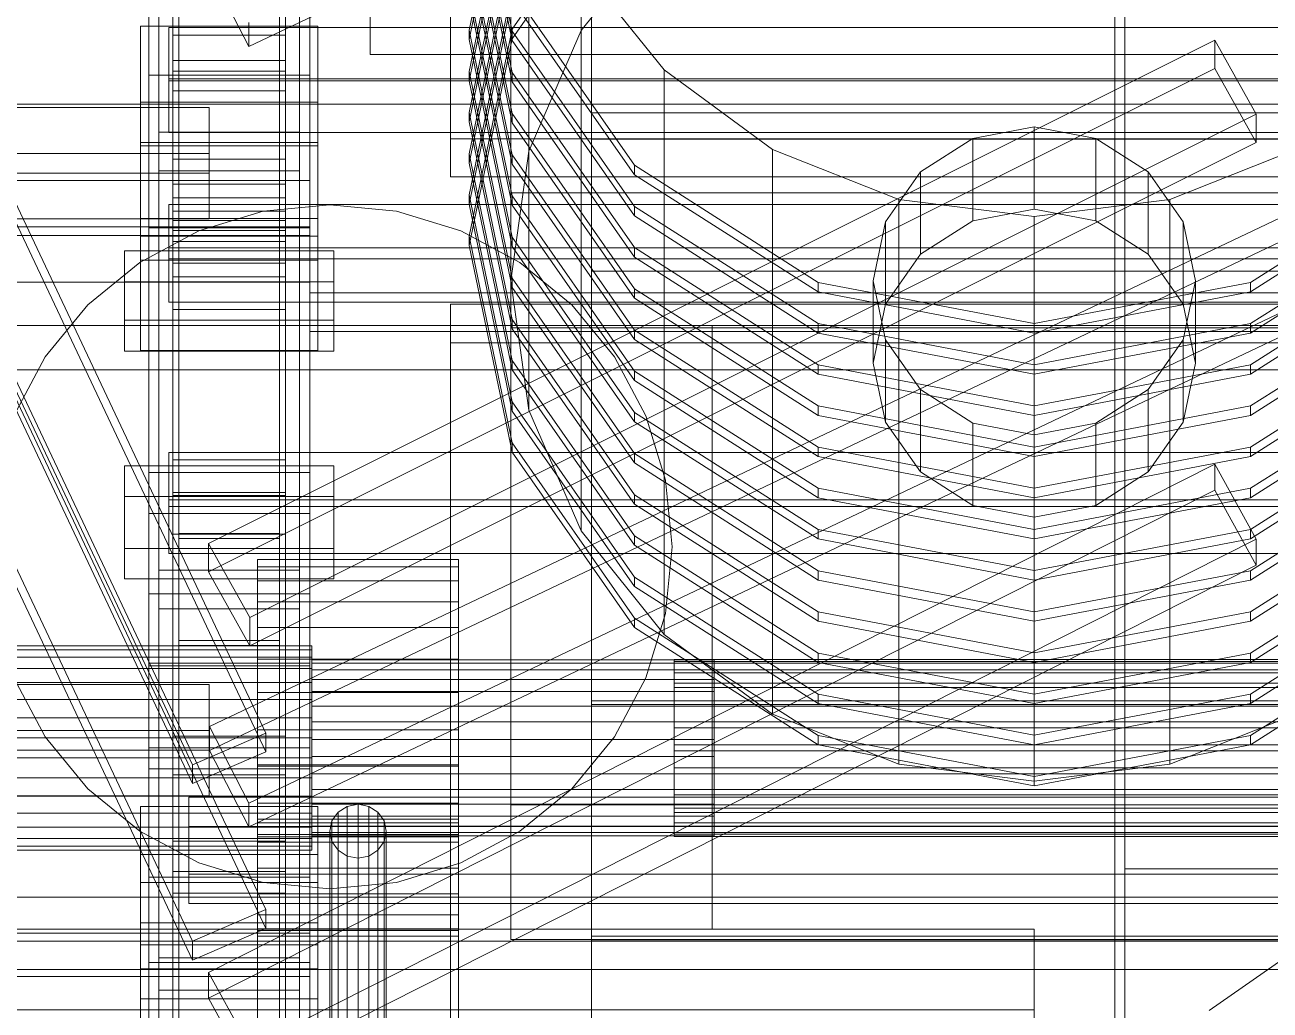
# Model space of a CAD drawing. Header units: millimetres. Extents: x -2500 to 58855, y -53268 to 6837.
# Drawn here: x 379.3 to 688.6, y -32870.1 to -32625.3 of the extents above; entities that cross this region are included whole.
import ezdxf

# ---------------------------------------------------------------- set-up
doc = ezdxf.new("R2010")
doc.units = ezdxf.units.MM
for name, color, linetype, lineweight in [('frontal_C01', 7, 'Continuous', 0), ('frontal_C02', 7, 'Continuous', 0), ('frontal_C03', 7, 'Continuous', 0), ('frontal_secador', 7, 'Continuous', 0), ('frontal_tolva', 7, 'Continuous', 0)]:
    doc.layers.add(name, color=color, linetype=linetype, lineweight=lineweight)

msp = doc.modelspace()

# ---------------------------------------------------------------- linework, layer by layer
at = {"layer": 'frontal_C01'}
for p, q in [((485, -32653.586), (485, -32410.253)), ((485, -32419.727), (485, -32663.059)), ((416, -32664.926), (416, -32451.77)), ((444, -32451.77), (444, -32664.926)), ((416, -32460.735), (416, -32673.891)), ((444, -32673.891), (444, -32460.735)), ((410, -32637.817), (410, -32466.523)), ((450, -32466.523), (450, -32637.817)), ((410, -32675.711), (410, -32504.418)), ((450, -32675.711), (450, -32504.418)), ((520, -32583.147), (520, -32647.182)), ((520, -32588.446), (520, -32647.182)), ((415, -32638.752), (415, -32625.945)), ((415, -32625.945), (760, -32625.945)), ((415, -32639.208), (415, -32625.945)), ((416, -32636.831), (416, -32627.866)), ((416, -32627.866), (444, -32627.866)), ((416, -32841.022), (416, -32627.866)), ((424.864, -32754.137), (674.864, -32629.085)), ((444, -32627.866), (444, -32636.831)), ((444, -32627.866), (444, -32841.022)), ((674.864, -32636.129), (674.864, -32629.085)), ((674.864, -32629.085), (685.136, -32647.516)), ((450, -32637.817), (410, -32637.817)), ((410, -32637.817), (410, -32675.711)), ((410, -32746.676), (410, -32637.817)), ((444, -32636.831), (416, -32636.831)), ((416, -32636.831), (416, -32849.987)), ((674.864, -32636.129), (424.864, -32761.18)), ((444, -32849.987), (444, -32636.831)), ((450, -32675.711), (450, -32637.817)), ((450, -32637.817), (450, -32746.676)), ((685.136, -32654.56), (674.864, -32636.129)), ((760, -32638.752), (415, -32638.752)), ((415, -32638.752), (415, -32652.015)), ((760, -32639.208), (415, -32639.208)), ((415, -32639.208), (415, -32652.015)), ((-425, -32645.87), (425, -32645.87)), ((425, -32645.87), (425, -32662.134)), ((425, -32645.87), (425, -32657.238)), ((435.136, -32772.567), (685.136, -32647.516)), ((520, -32647.182), (740, -32647.182)), ((685.136, -32647.516), (685.136, -32654.56)), ((412.5, -32661.566), (412.5, -32651.961)), ((412.5, -32651.961), (447.5, -32651.961)), ((412.5, -32926.695), (412.5, -32651.961)), ((415, -32652.015), (760, -32652.015)), ((447.5, -32651.961), (447.5, -32661.566)), ((447.5, -32651.961), (447.5, -32926.695)), ((775, -32653.586), (485, -32653.586)), ((485, -32653.586), (485, -32663.059)), ((408, -32677.773), (408, -32655.36)), ((408, -32655.36), (452, -32655.36)), ((408, -32683.781), (408, -32655.36)), ((435.136, -32779.611), (685.136, -32654.56)), ((452, -32655.36), (452, -32677.773)), ((452, -32655.36), (452, -32683.781)), ((425, -32657.238), (-425, -32657.238)), ((416, -32668.278), (416, -32658.673)), ((416, -32658.673), (444, -32658.673)), ((416, -32742.233), (416, -32658.673)), ((425, -32673.503), (425, -32657.238)), ((444, -32658.673), (444, -32668.278)), ((444, -32658.673), (444, -32742.233)), ((425, -32662.134), (-425, -32662.134)), ((447.5, -32661.566), (412.5, -32661.566)), ((412.5, -32936.3), (412.5, -32661.566)), ((425, -32673.503), (425, -32662.134)), ((447.5, -32936.3), (447.5, -32661.566)), ((485, -32663.059), (775, -32663.059)), ((444, -32664.926), (416, -32664.926)), ((416, -32664.926), (416, -32673.891)), ((444, -32673.891), (444, -32664.926)), ((444, -32668.278), (416, -32668.278)), ((416, -32668.278), (416, -32751.838)), ((444, -32751.838), (444, -32668.278)), ((-425, -32673.503), (425, -32673.503)), ((410, -32675.711), (450, -32675.711)), ((410, -32784.57), (410, -32675.711)), ((416, -32673.891), (444, -32673.891)), ((450, -32784.57), (450, -32675.711)), ((452, -32677.773), (408, -32677.773)), ((408, -32677.773), (408, -32706.193)), ((452, -32706.193), (452, -32677.773)), ((452, -32683.781), (408, -32683.781)), ((408, -32683.781), (408, -32706.193)), ((452, -32706.193), (452, -32683.781)), ((408, -32706.193), (452, -32706.193)), ((404, -32755.386), (404, -32734.895)), ((404, -32734.895), (456, -32734.895)), ((404, -32742.474), (404, -32734.895)), ((450, -32736.521), (410, -32736.521)), ((410, -32736.521), (410, -32783.889)), ((410, -32907.814), (410, -32736.521)), ((450, -32783.889), (450, -32736.521)), ((450, -32736.521), (450, -32907.814)), ((456, -32734.895), (456, -32755.386)), ((456, -32734.895), (456, -32742.474)), ((456, -32742.474), (404, -32742.474)), ((404, -32742.474), (404, -32762.965)), ((444, -32742.233), (416, -32742.233)), ((416, -32742.233), (416, -32751.838)), ((444, -32751.838), (444, -32742.233)), ((456, -32762.965), (456, -32742.474)), ((450, -32746.676), (410, -32746.676)), ((410, -32746.676), (410, -32784.57)), ((410, -33130.885), (410, -32746.676)), ((450, -32784.57), (450, -32746.676)), ((450, -32746.676), (450, -33130.885)), ((416, -32751.838), (444, -32751.838)), ((417.5, -32779.551), (417.5, -32751.695)), ((417.5, -32751.695), (442.5, -32751.695)), ((417.5, -32751.695), (417.5, -32917.569)), ((442.5, -32752.939), (417.5, -32752.939)), ((417.5, -32752.939), (417.5, -32778.308)), ((417.5, -33411.882), (417.5, -32752.939)), ((442.5, -32751.695), (442.5, -32779.551)), ((442.5, -32917.569), (442.5, -32751.695)), ((442.5, -32778.308), (442.5, -32752.939)), ((442.5, -32752.939), (442.5, -33411.882)), ((456, -32755.386), (404, -32755.386)), ((404, -32755.386), (404, -32762.965)), ((435.136, -32772.567), (424.864, -32754.137)), ((424.864, -32754.137), (424.864, -32761.18)), ((456, -32762.965), (456, -32755.386)), ((412.5, -32770.426), (412.5, -32760.82)), ((412.5, -32760.82), (447.5, -32760.82)), ((412.5, -33035.555), (412.5, -32760.82)), ((424.864, -32761.18), (435.136, -32779.611)), ((447.5, -32760.82), (447.5, -32770.426)), ((447.5, -32760.82), (447.5, -33035.555)), ((404, -32762.965), (456, -32762.965)), ((447.5, -32770.426), (412.5, -32770.426)), ((412.5, -33045.16), (412.5, -32770.426)), ((447.5, -33045.16), (447.5, -32770.426)), ((435.136, -32779.611), (435.136, -32772.567)), ((417.5, -32778.308), (442.5, -32778.308)), ((417.5, -33437.251), (417.5, -32778.308)), ((442.5, -32779.551), (417.5, -32779.551)), ((417.5, -32779.551), (417.5, -32945.426)), ((442.5, -33437.251), (442.5, -32778.308)), ((442.5, -32779.551), (442.5, -32945.426)), ((410, -32783.889), (450, -32783.889)), ((410, -32955.182), (410, -32783.889)), ((450, -32955.182), (450, -32783.889)), ((410, -32784.57), (450, -32784.57)), ((410, -33168.78), (410, -32784.57)), ((450, -33168.78), (450, -32784.57)), ((-425, -32789.221), (425, -32789.221)), ((425, -32789.221), (425, -32805.486)), ((425, -32789.221), (425, -32800.589)), ((425, -32800.589), (-425, -32800.589)), ((416, -32811.629), (416, -32802.024)), ((416, -32802.024), (444, -32802.024)), ((416, -32886.311), (416, -32802.024)), ((425, -32816.854), (425, -32800.589)), ((444, -32802.024), (444, -32811.629)), ((444, -32802.024), (444, -32886.311)), ((425, -32805.486), (-425, -32805.486)), ((425, -32816.854), (425, -32805.486)), ((444, -32811.629), (416, -32811.629)), ((416, -32811.629), (416, -32895.917)), ((444, -32895.917), (444, -32811.629)), ((-425, -32816.854), (425, -32816.854)), ((408, -32853.869), (408, -32831.456)), ((408, -32831.456), (452, -32831.456)), ((408, -32859.877), (408, -32831.456)), ((452, -32831.456), (452, -32853.869)), ((452, -32831.456), (452, -32859.877)), ((444, -32841.022), (416, -32841.022)), ((416, -32841.022), (416, -32849.987)), ((444, -32849.987), (444, -32841.022)), ((416, -32849.987), (444, -32849.987)), ((452, -32853.869), (408, -32853.869)), ((408, -32853.869), (408, -32882.289)), ((452, -32882.289), (452, -32853.869)), ((452, -32859.877), (408, -32859.877)), ((408, -32859.877), (408, -32882.289)), ((452, -32882.289), (452, -32859.877))]:
    msp.add_line(p, q, dxfattribs=at)
at = {"layer": 'frontal_C02'}
for p, q in [((517.417, -32626.731), (517.417, -32486.444)), ((299.114, -32504.801), (439.114, -32801.266)), ((439.114, -32805.942), (299.114, -32509.477)), ((420.886, -32809.138), (280.886, -32512.674)), ((420.886, -32813.814), (280.886, -32517.35)), ((504.43, -32656.716), (504.43, -32516.428)), ((299.114, -32548.641), (439.114, -32845.106)), ((500, -32688.893), (500, -32548.606)), ((439.114, -32849.782), (299.114, -32553.317)), ((420.886, -32852.978), (280.886, -32556.513)), ((420.886, -32857.654), (280.886, -32561.19)), ((500.287, -32575.258), (489.6, -32626.641)), ((489.6, -32575.494), (500.287, -32626.877)), ((489.6, -32628.979), (500.287, -32577.596)), ((500.287, -32629.215), (489.6, -32577.832)), ((530.722, -32582.844), (500.287, -32626.404)), ((504.43, -32721.071), (504.43, -32580.783)), ((500.287, -32585.487), (489.6, -32636.87)), ((489.6, -32585.723), (500.287, -32637.106)), ((500.287, -32628.742), (530.722, -32585.182)), ((489.6, -32639.208), (500.287, -32587.825)), ((500.287, -32639.444), (489.6, -32588.062)), ((520, -32653.732), (520, -32595.279)), ((520, -32794.198), (520, -32595.279)), ((500.287, -32595.716), (489.6, -32647.099)), ((489.6, -32595.953), (500.287, -32647.336)), ((489.6, -32649.437), (500.287, -32598.055)), ((500.287, -32649.674), (489.6, -32598.291)), ((517.417, -32626.731), (538.076, -32600.983)), ((500.287, -32605.946), (489.6, -32657.328)), ((489.6, -32606.182), (500.287, -32657.565)), ((489.6, -32659.667), (500.287, -32608.284)), ((500.287, -32659.903), (489.6, -32608.52)), ((517.417, -32610.768), (538.076, -32636.516)), ((517.417, -32751.055), (517.417, -32610.768)), ((500.287, -32616.175), (489.6, -32667.558)), ((489.6, -32616.411), (500.287, -32667.794)), ((500.287, -32616.648), (530.722, -32660.208)), ((489.6, -32669.896), (500.287, -32618.513)), ((500.287, -32670.132), (489.6, -32618.749)), ((530.722, -32662.546), (500.287, -32618.986)), ((500.287, -32626.404), (489.6, -32677.787)), ((489.6, -32626.641), (500.287, -32678.023)), ((489.6, -32628.979), (489.6, -32626.641)), ((489.6, -32680.125), (500.287, -32628.742)), ((500.287, -32680.362), (489.6, -32628.979)), ((500.287, -32628.742), (500.287, -32626.404)), ((500.287, -32626.877), (530.722, -32670.437)), ((500.287, -32629.215), (500.287, -32626.877)), ((530.722, -32672.775), (500.287, -32629.215)), ((504.43, -32656.716), (517.417, -32626.731)), ((489.6, -32636.87), (500.287, -32688.253)), ((489.6, -32639.208), (489.6, -32636.87)), ((500.287, -32637.106), (530.722, -32680.666)), ((500.287, -32639.444), (500.287, -32637.106)), ((538.076, -32636.516), (565, -32656.273)), ((538.076, -32776.803), (538.076, -32636.516)), ((500.287, -32690.591), (489.6, -32639.208)), ((530.722, -32683.005), (500.287, -32639.444)), ((489.6, -32647.099), (500.287, -32698.482)), ((489.6, -32649.437), (489.6, -32647.099)), ((500.287, -32647.336), (530.722, -32690.896)), ((500.287, -32649.674), (500.287, -32647.336)), ((500.287, -32700.82), (489.6, -32649.437)), ((530.722, -32693.234), (500.287, -32649.674)), ((630, -32650.64), (614.693, -32653.552)), ((645.307, -32653.552), (630, -32650.64)), ((630, -32671.098), (630, -32650.64)), ((740, -32653.732), (520, -32653.732)), ((520, -32653.732), (520, -32852.651)), ((614.693, -32653.552), (601.716, -32661.844)), ((614.693, -32674.01), (614.693, -32653.552)), ((658.284, -32661.844), (645.307, -32653.552)), ((645.307, -32674.01), (645.307, -32653.552)), ((500, -32688.893), (504.43, -32656.716)), ((565, -32656.273), (596.354, -32668.693)), ((565, -32796.561), (565, -32656.273)), ((663.646, -32668.693), (695, -32656.273)), ((489.6, -32657.328), (500.287, -32708.711)), ((489.6, -32659.667), (489.6, -32657.328)), ((500.287, -32711.049), (489.6, -32659.667)), ((500.287, -32657.565), (530.722, -32701.125)), ((500.287, -32659.903), (500.287, -32657.565)), ((530.722, -32703.463), (500.287, -32659.903)), ((530.722, -32660.208), (576.271, -32689.314)), ((530.722, -32662.546), (530.722, -32660.208)), ((683.729, -32689.314), (729.278, -32660.208)), ((576.271, -32691.652), (530.722, -32662.546)), ((601.716, -32661.844), (593.045, -32674.254)), ((601.716, -32682.302), (601.716, -32661.844)), ((666.955, -32674.254), (658.284, -32661.844)), ((658.284, -32682.302), (658.284, -32661.844)), ((729.278, -32662.546), (683.729, -32691.652)), ((489.6, -32667.558), (500.287, -32718.941)), ((489.6, -32669.896), (489.6, -32667.558)), ((500, -32819.062), (500, -32667.084)), ((500, -32667.084), (760, -32667.084)), ((500, -32700.556), (500, -32667.084)), ((500.287, -32667.794), (530.722, -32711.354)), ((500.287, -32670.132), (500.287, -32667.794)), ((596.354, -32668.693), (630, -32672.93)), ((596.354, -32808.981), (596.354, -32668.693)), ((630, -32672.93), (663.646, -32668.693)), ((663.646, -32808.981), (663.646, -32668.693)), ((500.287, -32721.279), (489.6, -32669.896)), ((530.722, -32713.692), (500.287, -32670.132)), ((530.722, -32670.437), (576.271, -32699.543)), ((530.722, -32672.775), (530.722, -32670.437)), ((614.693, -32674.01), (630, -32671.098)), ((630, -32671.098), (645.307, -32674.01)), ((683.729, -32699.543), (729.278, -32670.437)), ((576.271, -32701.881), (530.722, -32672.775)), ((593.045, -32674.254), (590, -32688.893)), ((593.045, -32694.713), (593.045, -32674.254)), ((601.716, -32682.302), (614.693, -32674.01)), ((630, -32813.217), (630, -32672.93)), ((645.307, -32674.01), (658.284, -32682.302)), ((670, -32688.893), (666.955, -32674.254)), ((666.955, -32694.713), (666.955, -32674.254)), ((729.278, -32672.775), (683.729, -32701.881)), ((489.6, -32677.787), (500.287, -32729.17)), ((489.6, -32680.125), (489.6, -32677.787)), ((500.287, -32678.023), (530.722, -32721.584)), ((500.287, -32680.362), (500.287, -32678.023)), ((500.287, -32731.508), (489.6, -32680.125)), ((530.722, -32723.922), (500.287, -32680.362)), ((530.722, -32680.666), (576.271, -32709.773)), ((530.722, -32683.005), (530.722, -32680.666)), ((683.729, -32709.773), (729.278, -32680.666)), ((576.271, -32712.111), (530.722, -32683.005)), ((593.045, -32694.713), (601.716, -32682.302)), ((658.284, -32682.302), (666.955, -32694.713)), ((729.278, -32683.005), (683.729, -32712.111)), ((504.43, -32721.071), (500, -32688.893)), ((500.287, -32688.253), (530.722, -32731.813)), ((500.287, -32690.591), (500.287, -32688.253)), ((530.722, -32734.151), (500.287, -32690.591)), ((530.722, -32690.896), (576.271, -32720.002)), ((530.722, -32693.234), (530.722, -32690.896)), ((576.271, -32689.314), (630, -32699.535)), ((576.271, -32691.652), (576.271, -32689.314)), ((590, -32688.893), (593.045, -32703.532)), ((590, -32709.352), (590, -32688.893)), ((630, -32699.535), (683.729, -32689.314)), ((666.955, -32703.532), (670, -32688.893)), ((670, -32688.893), (670, -32709.352)), ((683.729, -32691.652), (683.729, -32689.314)), ((683.729, -32720.002), (729.278, -32690.896)), ((576.271, -32722.34), (530.722, -32693.234)), ((630, -32701.873), (576.271, -32691.652)), ((683.729, -32691.652), (630, -32701.873)), ((729.278, -32693.234), (683.729, -32722.34)), ((485, -32916.833), (485, -32694.711)), ((485, -32694.711), (775, -32694.711)), ((485, -32704.274), (485, -32694.711)), ((590, -32709.352), (593.045, -32694.713)), ((666.955, -32694.713), (670, -32709.352)), ((500.287, -32698.482), (530.722, -32742.042)), ((500.287, -32700.82), (500.287, -32698.482)), ((576.271, -32699.543), (630, -32709.764)), ((576.271, -32701.881), (576.271, -32699.543)), ((630, -32701.873), (630, -32699.535)), ((630, -32709.764), (683.729, -32699.543)), ((683.729, -32701.881), (683.729, -32699.543)), ((760, -32700.556), (500, -32700.556)), ((500, -32700.556), (500, -32852.534)), ((530.722, -32744.38), (500.287, -32700.82)), ((530.722, -32701.125), (576.271, -32730.231)), ((530.722, -32703.463), (530.722, -32701.125)), ((576.271, -32732.569), (530.722, -32703.463)), ((630, -32712.102), (576.271, -32701.881)), ((593.045, -32703.532), (601.716, -32715.942)), ((593.045, -32723.991), (593.045, -32703.532)), ((683.729, -32701.881), (630, -32712.102)), ((658.284, -32715.942), (666.955, -32703.532)), ((666.955, -32723.991), (666.955, -32703.532)), ((683.729, -32730.231), (729.278, -32701.125)), ((729.278, -32703.463), (683.729, -32732.569)), ((775, -32704.274), (485, -32704.274)), ((485, -32704.274), (485, -32926.396)), ((500.287, -32708.711), (530.722, -32752.272)), ((500.287, -32711.049), (500.287, -32708.711)), ((593.045, -32723.991), (590, -32709.352)), ((670, -32709.352), (666.955, -32723.991)), ((530.722, -32754.61), (500.287, -32711.049)), ((530.722, -32711.354), (576.271, -32740.46)), ((530.722, -32713.692), (530.722, -32711.354)), ((576.271, -32709.773), (630, -32719.993)), ((576.271, -32712.111), (576.271, -32709.773)), ((630, -32722.331), (576.271, -32712.111)), ((630, -32712.102), (630, -32709.764)), ((630, -32719.993), (683.729, -32709.773)), ((683.729, -32712.111), (630, -32722.331)), ((683.729, -32712.111), (683.729, -32709.773)), ((683.729, -32740.46), (729.278, -32711.354)), ((576.271, -32742.799), (530.722, -32713.692)), ((729.278, -32713.692), (683.729, -32742.799)), ((500.287, -32718.941), (530.722, -32762.501)), ((500.287, -32721.279), (500.287, -32718.941)), ((601.716, -32715.942), (614.693, -32724.235)), ((601.716, -32736.401), (601.716, -32715.942)), ((645.307, -32724.235), (658.284, -32715.942)), ((658.284, -32736.401), (658.284, -32715.942)), ((530.722, -32764.839), (500.287, -32721.279)), ((517.417, -32751.055), (504.43, -32721.071)), ((530.722, -32721.584), (576.271, -32750.69)), ((530.722, -32723.922), (530.722, -32721.584)), ((576.271, -32720.002), (630, -32730.222)), ((576.271, -32722.34), (576.271, -32720.002)), ((630, -32722.331), (630, -32719.993)), ((630, -32730.222), (683.729, -32720.002)), ((683.729, -32722.34), (683.729, -32720.002)), ((683.729, -32750.69), (729.278, -32721.584)), ((576.271, -32753.028), (530.722, -32723.922)), ((630, -32732.561), (576.271, -32722.34)), ((601.716, -32736.401), (593.045, -32723.991)), ((614.693, -32724.235), (630, -32727.147)), ((614.693, -32744.693), (614.693, -32724.235)), ((683.729, -32722.34), (630, -32732.561)), ((630, -32727.147), (645.307, -32724.235)), ((645.307, -32744.693), (645.307, -32724.235)), ((666.955, -32723.991), (658.284, -32736.401)), ((729.278, -32723.922), (683.729, -32753.028)), ((630, -32747.605), (630, -32727.147)), ((500.287, -32729.17), (530.722, -32772.73)), ((500.287, -32731.508), (500.287, -32729.17)), ((576.271, -32730.231), (630, -32740.452)), ((576.271, -32732.569), (576.271, -32730.231)), ((630, -32732.561), (630, -32730.222)), ((630, -32740.452), (683.729, -32730.231)), ((683.729, -32732.569), (683.729, -32730.231)), ((415, -32743.279), (415, -32731.588)), ((415, -32731.588), (760, -32731.588)), ((415, -32744.977), (415, -32731.588)), ((416, -32741.525), (416, -32733.342)), ((416, -32733.342), (444, -32733.342)), ((416, -32948.517), (416, -32733.342)), ((424.864, -32860.716), (674.864, -32734.479)), ((444, -32733.342), (444, -32741.525)), ((444, -32733.342), (444, -32948.517)), ((530.722, -32775.068), (500.287, -32731.508)), ((530.722, -32731.813), (576.271, -32760.919)), ((530.722, -32734.151), (530.722, -32731.813)), ((576.271, -32763.257), (530.722, -32734.151)), ((630, -32742.79), (576.271, -32732.569)), ((683.729, -32732.569), (630, -32742.79)), ((674.864, -32740.909), (674.864, -32734.479)), ((674.864, -32734.479), (685.136, -32753.084)), ((683.729, -32760.919), (729.278, -32731.813)), ((729.278, -32734.151), (683.729, -32763.257)), ((614.693, -32744.693), (601.716, -32736.401)), ((658.284, -32736.401), (645.307, -32744.693)), ((576.271, -32740.46), (630, -32750.681)), ((576.271, -32742.799), (576.271, -32740.46)), ((630, -32742.79), (630, -32740.452)), ((630, -32750.681), (683.729, -32740.46)), ((683.729, -32742.799), (683.729, -32740.46)), ((760, -32743.279), (415, -32743.279)), ((415, -32743.279), (415, -32756.667)), ((444, -32741.525), (416, -32741.525)), ((416, -32741.525), (416, -32956.701)), ((674.864, -32740.909), (424.864, -32867.145)), ((444, -32956.701), (444, -32741.525)), ((530.722, -32742.042), (576.271, -32771.148)), ((530.722, -32744.38), (530.722, -32742.042)), ((630, -32753.019), (576.271, -32742.799)), ((683.729, -32742.799), (630, -32753.019)), ((685.136, -32759.514), (674.864, -32740.909)), ((683.729, -32771.148), (729.278, -32742.042)), ((760, -32744.977), (415, -32744.977)), ((415, -32744.977), (415, -32756.667)), ((576.271, -32773.486), (530.722, -32744.38)), ((630, -32747.605), (614.693, -32744.693)), ((645.307, -32744.693), (630, -32747.605)), ((729.278, -32744.38), (683.729, -32773.486)), ((538.076, -32776.803), (517.417, -32751.055)), ((530.722, -32752.272), (576.271, -32781.378)), ((530.722, -32754.61), (530.722, -32752.272)), ((576.271, -32750.69), (630, -32760.91)), ((576.271, -32753.028), (576.271, -32750.69)), ((630, -32763.248), (576.271, -32753.028)), ((630, -32753.019), (630, -32750.681)), ((630, -32760.91), (683.729, -32750.69)), ((683.729, -32753.028), (630, -32763.248)), ((683.729, -32753.028), (683.729, -32750.69)), ((683.729, -32781.378), (729.278, -32752.272)), ((435.136, -32879.321), (685.136, -32753.084)), ((576.271, -32783.716), (530.722, -32754.61)), ((729.278, -32754.61), (683.729, -32783.716)), ((685.136, -32753.084), (685.136, -32759.514)), ((415, -32756.667), (760, -32756.667)), ((437, -32763.443), (437, -32758.156)), ((437, -32758.156), (437, -32759.991)), ((487, -32758.156), (437, -32758.156)), ((487, -32759.991), (487, -32758.156)), ((487, -32758.156), (487, -32763.443)), ((435.136, -32885.751), (685.136, -32759.514)), ((437, -32759.991), (437, -32768.67)), ((487, -32759.991), (437, -32759.991)), ((487, -32768.67), (487, -32759.991)), ((576.271, -32760.919), (630, -32771.14)), ((576.271, -32763.257), (576.271, -32760.919)), ((630, -32763.248), (630, -32760.91)), ((630, -32771.14), (683.729, -32760.919)), ((683.729, -32763.257), (683.729, -32760.919)), ((437, -32775.048), (437, -32763.443)), ((487, -32763.443), (437, -32763.443)), ((487, -32763.443), (487, -32775.048)), ((530.722, -32762.501), (576.271, -32791.607)), ((530.722, -32764.839), (530.722, -32762.501)), ((576.271, -32793.945), (530.722, -32764.839)), ((630, -32773.478), (576.271, -32763.257)), ((683.729, -32763.257), (630, -32773.478)), ((683.729, -32791.607), (729.278, -32762.501)), ((729.278, -32764.839), (683.729, -32793.945)), ((450, -32766.677), (410, -32766.677)), ((410, -32766.677), (410, -32804.93)), ((410, -32923.039), (410, -32766.677)), ((450, -32804.93), (450, -32766.677)), ((450, -32766.677), (450, -32923.039)), ((437, -32768.67), (437, -32782.869)), ((487, -32768.67), (437, -32768.67)), ((487, -32782.869), (487, -32768.67)), ((576.271, -32771.148), (630, -32781.369)), ((576.271, -32773.486), (576.271, -32771.148)), ((630, -32773.478), (630, -32771.14)), ((630, -32781.369), (683.729, -32771.148)), ((683.729, -32773.486), (683.729, -32771.148)), ((530.722, -32772.73), (576.271, -32801.836)), ((530.722, -32775.068), (530.722, -32772.73)), ((630, -32783.707), (576.271, -32773.486)), ((683.729, -32773.486), (630, -32783.707)), ((683.729, -32801.836), (729.278, -32772.73)), ((437, -32791.203), (437, -32775.048)), ((487, -32775.048), (437, -32775.048)), ((487, -32775.048), (487, -32791.203)), ((576.271, -32804.174), (530.722, -32775.068)), ((565, -32796.561), (538.076, -32776.803)), ((729.278, -32775.068), (683.729, -32804.174)), ((450.5, -32779.557), (342.5, -32779.557)), ((450.5, -32780.553), (342.5, -32780.553)), ((450.5, -32780.553), (450.5, -32779.557)), ((450.5, -32779.557), (450.5, -32782.425)), ((450.5, -32785.261), (450.5, -32780.553)), ((450.5, -32782.425), (342.5, -32782.425)), ((437, -32782.869), (437, -32800.429)), ((487, -32782.869), (437, -32782.869)), ((450.5, -32782.425), (450.5, -32788.721)), ((450.5, -32785.516), (450.5, -32783.041)), ((450.5, -32783.041), (450.5, -32783.9)), ((550.5, -32783.041), (450.5, -32783.041)), ((450.5, -32783.9), (450.5, -32787.962)), ((550.5, -32783.9), (450.5, -32783.9)), ((487, -32800.429), (487, -32782.869)), ((540.5, -32783.9), (540.5, -32782.953)), ((540.5, -32782.953), (540.5, -32783.504)), ((540.5, -32782.953), (815, -32782.953)), ((540.5, -32783.504), (540.5, -32785.516)), ((540.5, -32783.504), (815, -32783.504)), ((540.5, -32786.281), (540.5, -32783.9)), ((540.5, -32783.9), (815, -32783.9)), ((550.5, -32783.9), (550.5, -32783.041)), ((550.5, -32783.041), (550.5, -32785.516)), ((550.5, -32787.962), (550.5, -32783.9)), ((576.271, -32781.378), (630, -32791.598)), ((576.271, -32783.716), (576.271, -32781.378)), ((630, -32793.936), (576.271, -32783.716)), ((630, -32783.707), (630, -32781.369)), ((630, -32791.598), (683.729, -32781.378)), ((683.729, -32783.716), (630, -32793.936)), ((683.729, -32783.716), (683.729, -32781.378)), ((450.5, -32785.261), (342.5, -32785.261)), ((450.5, -32792.965), (450.5, -32785.261)), ((450.5, -32790.947), (450.5, -32785.516)), ((550.5, -32785.516), (450.5, -32785.516)), ((540.5, -32785.516), (540.5, -32788.851)), ((540.5, -32785.516), (815, -32785.516)), ((540.5, -32789.934), (540.5, -32786.281)), ((540.5, -32786.281), (815, -32786.281)), ((550.5, -32785.516), (550.5, -32790.947)), ((450.5, -32788.721), (342.5, -32788.721)), ((450.5, -32787.962), (450.5, -32794.609)), ((550.5, -32787.962), (450.5, -32787.962)), ((450.5, -32788.721), (450.5, -32797.486)), ((540.5, -32788.851), (540.5, -32793.283)), ((540.5, -32788.851), (815, -32788.851)), ((540.5, -32794.609), (540.5, -32789.934)), ((540.5, -32789.934), (815, -32789.934)), ((550.5, -32794.609), (550.5, -32787.962)), ((450.5, -32792.965), (342.5, -32792.965)), ((437, -32809.449), (437, -32791.203)), ((437, -32791.203), (487, -32791.203)), ((450.5, -32798.509), (450.5, -32790.947)), ((550.5, -32790.947), (450.5, -32790.947)), ((450.5, -32802.492), (450.5, -32792.965)), ((487, -32791.203), (487, -32809.449)), ((520, -32851.694), (520, -32793.241)), ((520, -32793.241), (740, -32793.241)), ((520, -32852.534), (520, -32793.241)), ((550.5, -32790.947), (550.5, -32798.509)), ((576.271, -32791.607), (630, -32801.828)), ((576.271, -32793.945), (576.271, -32791.607)), ((630, -32793.936), (630, -32791.598)), ((630, -32801.828), (683.729, -32791.607)), ((683.729, -32793.945), (683.729, -32791.607)), ((450.5, -32794.609), (450.5, -32802.828)), ((550.5, -32794.609), (450.5, -32794.609)), ((740, -32794.198), (520, -32794.198)), ((520, -32794.198), (520, -32852.651)), ((540.5, -32793.283), (540.5, -32798.509)), ((540.5, -32793.283), (815, -32793.283)), ((540.5, -32799.988), (540.5, -32794.609)), ((540.5, -32794.609), (815, -32794.609)), ((550.5, -32802.828), (550.5, -32794.609)), ((630, -32804.166), (576.271, -32793.945)), ((683.729, -32793.945), (630, -32804.166)), ((342.5, -32797.486), (450.5, -32797.486)), ((450.5, -32797.486), (450.5, -32807.386)), ((450.5, -32807.05), (450.5, -32798.509)), ((450.5, -32798.509), (550.5, -32798.509)), ((540.5, -32798.509), (540.5, -32804.174)), ((815, -32798.509), (540.5, -32798.509)), ((550.5, -32798.509), (550.5, -32807.05)), ((596.354, -32808.981), (565, -32796.561)), ((695, -32796.561), (663.646, -32808.981)), ((450.5, -32802.492), (342.5, -32802.492)), ((439.114, -32801.266), (420.886, -32809.138)), ((437, -32800.429), (437, -32818.676)), ((487, -32800.429), (437, -32800.429)), ((439.114, -32805.942), (439.114, -32801.266)), ((450.5, -32812.392), (450.5, -32802.492)), ((487, -32818.676), (487, -32800.429)), ((540.5, -32805.705), (540.5, -32799.988)), ((540.5, -32799.988), (815, -32799.988)), ((576.271, -32801.836), (630, -32812.057)), ((576.271, -32804.174), (576.271, -32801.836)), ((630, -32804.166), (630, -32801.828)), ((630, -32812.057), (683.729, -32801.836)), ((683.729, -32804.174), (683.729, -32801.836)), ((410, -32804.93), (450, -32804.93)), ((410, -32961.292), (410, -32804.93)), ((450, -32961.292), (450, -32804.93)), ((450.5, -32802.828), (450.5, -32811.369)), ((550.5, -32802.828), (450.5, -32802.828)), ((540.5, -32804.174), (540.5, -32809.891)), ((540.5, -32804.174), (815, -32804.174)), ((550.5, -32811.369), (550.5, -32802.828)), ((630, -32814.395), (576.271, -32804.174)), ((683.729, -32804.174), (630, -32814.395)), ((450.5, -32807.386), (342.5, -32807.386)), ((420.886, -32813.814), (439.114, -32805.942)), ((450.5, -32815.27), (450.5, -32807.05)), ((550.5, -32807.05), (450.5, -32807.05)), ((450.5, -32807.386), (450.5, -32816.913)), ((540.5, -32811.369), (540.5, -32805.705)), ((540.5, -32805.705), (815, -32805.705)), ((550.5, -32807.05), (550.5, -32815.27)), ((420.886, -32809.138), (420.886, -32813.814)), ((437, -32882.251), (437, -32809.185)), ((437, -32809.185), (487, -32809.185)), ((437, -32823.53), (437, -32809.185)), ((437, -32827.009), (437, -32809.449)), ((487, -32809.449), (437, -32809.449)), ((450.5, -32811.369), (450.5, -32818.931)), ((550.5, -32811.369), (450.5, -32811.369)), ((487, -32809.185), (487, -32882.251)), ((487, -32809.185), (487, -32823.53)), ((487, -32809.449), (487, -32827.009)), ((540.5, -32809.891), (540.5, -32815.27)), ((540.5, -32809.891), (815, -32809.891)), ((540.5, -32816.595), (540.5, -32811.369)), ((540.5, -32811.369), (815, -32811.369)), ((550.5, -32818.931), (550.5, -32811.369)), ((630, -32813.217), (596.354, -32808.981)), ((663.646, -32808.981), (630, -32813.217)), ((450.5, -32812.392), (342.5, -32812.392)), ((450.5, -32821.157), (450.5, -32812.392)), ((630, -32814.395), (630, -32812.057)), ((450.5, -32816.913), (342.5, -32816.913)), ((420, -32824.464), (420, -32817.157)), ((420, -32817.157), (823, -32817.157)), ((420, -32836.284), (420, -32817.157)), ((450.5, -32821.917), (450.5, -32815.27)), ((550.5, -32815.27), (450.5, -32815.27)), ((450.5, -32816.913), (450.5, -32824.617)), ((540.5, -32815.27), (540.5, -32819.945)), ((540.5, -32815.27), (815, -32815.27)), ((540.5, -32821.027), (540.5, -32816.595)), ((540.5, -32816.595), (815, -32816.595)), ((550.5, -32815.27), (550.5, -32821.917)), ((437, -32818.676), (437, -32834.831)), ((487, -32818.676), (437, -32818.676)), ((450.5, -32818.931), (450.5, -32824.363)), ((550.5, -32818.931), (450.5, -32818.931)), ((457.05, -32820.923), (455.533, -32823.095)), ((459.321, -32819.472), (457.05, -32820.923)), ((457.05, -32888.144), (457.05, -32820.923)), ((462, -32818.962), (459.321, -32819.472)), ((459.321, -32886.693), (459.321, -32819.472)), ((464.679, -32819.472), (462, -32818.962)), ((462, -32886.184), (462, -32818.962)), ((466.95, -32820.923), (464.679, -32819.472)), ((464.679, -32886.693), (464.679, -32819.472)), ((468.467, -32823.095), (466.95, -32820.923)), ((466.95, -32888.144), (466.95, -32820.923)), ((487, -32834.831), (487, -32818.676)), ((760, -32819.062), (500, -32819.062)), ((500, -32819.062), (500, -32852.534)), ((540.5, -32819.945), (540.5, -32823.598)), ((540.5, -32819.945), (815, -32819.945)), ((540.5, -32824.363), (540.5, -32821.027)), ((540.5, -32821.027), (815, -32821.027)), ((550.5, -32824.363), (550.5, -32818.931)), ((450.5, -32821.157), (342.5, -32821.157)), ((437, -32875.235), (437, -32822.627)), ((437, -32822.627), (487, -32822.627)), ((437, -32828.365), (437, -32822.627)), ((487, -32823.53), (437, -32823.53)), ((437, -32823.53), (437, -32896.596)), ((450.5, -32827.453), (450.5, -32821.157)), ((450.5, -32825.979), (450.5, -32821.917)), ((550.5, -32821.917), (450.5, -32821.917)), ((455.533, -32823.095), (455, -32825.657)), ((455.533, -32890.316), (455.533, -32823.095)), ((469, -32825.657), (468.467, -32823.095)), ((468.467, -32890.316), (468.467, -32823.095)), ((487, -32822.627), (487, -32875.235)), ((487, -32822.627), (487, -32828.365)), ((487, -32896.596), (487, -32823.53)), ((540.5, -32823.598), (540.5, -32825.979)), ((540.5, -32823.598), (815, -32823.598)), ((550.5, -32821.917), (550.5, -32825.979)), ((450.5, -32824.617), (342.5, -32824.617)), ((823, -32824.464), (420, -32824.464)), ((420, -32824.464), (420, -32843.59)), ((437, -32879.06), (437, -32826.452)), ((437, -32826.452), (487, -32826.452)), ((437, -32850.361), (437, -32826.452)), ((437, -32841.209), (437, -32827.009)), ((487, -32827.009), (437, -32827.009)), ((450.5, -32824.363), (450.5, -32826.838)), ((550.5, -32824.363), (450.5, -32824.363)), ((450.5, -32824.617), (450.5, -32829.326)), ((450.5, -32826.838), (450.5, -32825.979)), ((550.5, -32825.979), (450.5, -32825.979)), ((550.5, -32826.838), (450.5, -32826.838)), ((455, -32825.657), (455.533, -32828.219)), ((455, -32892.878), (455, -32825.657)), ((468.467, -32828.219), (469, -32825.657)), ((469, -32825.657), (469, -32892.878)), ((487, -32826.452), (487, -32879.06)), ((487, -32826.452), (487, -32850.361)), ((487, -32827.009), (487, -32841.209)), ((540.5, -32826.375), (540.5, -32824.363)), ((540.5, -32824.363), (815, -32824.363)), ((540.5, -32825.979), (540.5, -32826.926)), ((540.5, -32825.979), (815, -32825.979)), ((540.5, -32826.926), (540.5, -32826.375)), ((540.5, -32826.375), (815, -32826.375)), ((540.5, -32826.926), (815, -32826.926)), ((550.5, -32826.838), (550.5, -32824.363)), ((550.5, -32825.979), (550.5, -32826.838)), ((450.5, -32827.453), (342.5, -32827.453)), ((450.5, -32829.326), (342.5, -32829.326)), ((450.5, -32830.322), (342.5, -32830.322)), ((487, -32828.365), (437, -32828.365)), ((437, -32828.365), (437, -32880.973)), ((450.5, -32830.322), (450.5, -32827.453)), ((450.5, -32829.326), (450.5, -32830.322)), ((455.533, -32828.219), (457.05, -32830.39)), ((455.533, -32895.44), (455.533, -32828.219)), ((466.95, -32830.39), (468.467, -32828.219)), ((468.467, -32895.44), (468.467, -32828.219)), ((487, -32880.973), (487, -32828.365)), ((457.05, -32830.39), (459.321, -32831.842)), ((457.05, -32897.612), (457.05, -32830.39)), ((459.321, -32831.842), (462, -32832.351)), ((459.321, -32899.063), (459.321, -32831.842)), ((462, -32832.351), (464.679, -32831.842)), ((462, -32899.572), (462, -32832.351)), ((464.679, -32831.842), (466.95, -32830.39)), ((464.679, -32899.063), (464.679, -32831.842)), ((466.95, -32897.612), (466.95, -32830.39)), ((823, -32836.284), (420, -32836.284)), ((420, -32836.284), (420, -32843.59)), ((437, -32834.831), (437, -32846.435)), ((487, -32834.831), (437, -32834.831)), ((487, -32846.435), (487, -32834.831)), ((437, -32849.887), (437, -32841.209)), ((487, -32841.209), (437, -32841.209)), ((487, -32841.209), (487, -32849.887)), ((420, -32843.59), (823, -32843.59)), ((439.114, -32845.106), (420.886, -32852.978)), ((439.114, -32849.782), (439.114, -32845.106)), ((437, -32846.435), (437, -32851.722)), ((487, -32846.435), (437, -32846.435)), ((487, -32851.722), (487, -32846.435)), ((420.886, -32857.654), (439.114, -32849.782)), ((437, -32851.722), (437, -32849.887)), ((487, -32849.887), (437, -32849.887)), ((487, -32850.361), (437, -32850.361)), ((437, -32850.361), (437, -32902.968)), ((487, -32851.722), (437, -32851.722)), ((487, -32849.887), (487, -32851.722)), ((487, -32902.968), (487, -32850.361)), ((740, -32851.694), (520, -32851.694)), ((520, -32851.694), (520, -32910.987)), ((420.886, -32852.978), (420.886, -32857.654)), ((500, -32852.534), (760, -32852.534)), ((740, -32852.534), (520, -32852.534)), ((520, -32852.534), (520, -32910.987)), ((520, -32852.651), (740, -32852.651)), ((435.136, -32879.321), (424.864, -32860.716)), ((424.864, -32860.716), (424.864, -32867.145)), ((424.864, -32867.145), (435.136, -32885.751))]:
    msp.add_line(p, q, dxfattribs=at)
at = {"layer": 'frontal_C03'}
for p, q in [((450, -32691.893), (450, -32441.435)), ((465, -32446.822), (465, -32632.645)), ((450, -32451.066), (450, -32701.523)), ((416, -32634.183), (416, -32477.687)), ((444, -32477.687), (444, -32634.183)), ((416, -32485.227), (416, -32641.723)), ((444, -32641.723), (444, -32485.227)), ((434.868, -32630.673), (702.368, -32503.55)), ((412.5, -32857.106), (412.5, -32529.667)), ((417.5, -32920.749), (417.5, -32528.676)), ((442.5, -32528.676), (442.5, -32920.749)), ((447.5, -32529.667), (447.5, -32857.106)), ((412.5, -32865.185), (412.5, -32537.747)), ((417.5, -32930.81), (417.5, -32538.737)), ((442.5, -32930.81), (442.5, -32538.737)), ((447.5, -32865.185), (447.5, -32537.747)), ((520, -32632.645), (520, -32566.194)), ((410, -32902.251), (410, -32579.08)), ((450, -32579.08), (450, -32902.251)), ((412.5, -32921.74), (412.5, -32594.301)), ((447.5, -32594.301), (447.5, -32921.74)), ((465, -32598.938), (465, -32632.645)), ((412.5, -32929.819), (412.5, -32602.381)), ((447.5, -32929.819), (447.5, -32602.381)), ((425.132, -32611.673), (434.868, -32630.673)), ((410, -32940.773), (410, -32617.602)), ((450, -32940.773), (450, -32617.602)), ((520, -32620.056), (520, -32686.506)), ((408, -32644.49), (408, -32625.638)), ((408, -32625.638), (452, -32625.638)), ((408, -32654.53), (408, -32625.638)), ((434.868, -32630.673), (434.868, -32624.748)), ((452, -32625.638), (452, -32644.49)), ((452, -32625.638), (452, -32654.53)), ((444, -32634.183), (416, -32634.183)), ((416, -32634.183), (416, -32641.723)), ((444, -32641.723), (444, -32634.183)), ((465, -32632.645), (795, -32632.645)), ((740, -32632.645), (520, -32632.645)), ((520, -32632.645), (520, -32686.506)), ((452, -32644.49), (408, -32644.49)), ((408, -32644.49), (408, -32673.381)), ((416, -32641.723), (444, -32641.723)), ((452, -32673.381), (452, -32644.49)), ((452, -32654.53), (408, -32654.53)), ((408, -32654.53), (408, -32673.381)), ((452, -32673.381), (452, -32654.53)), ((-450, -32663.966), (450, -32663.966)), ((450, -32663.966), (450, -32677.647)), ((450, -32663.966), (450, -32675.523)), ((415, -32680.745), (415, -32669.973)), ((415, -32669.973), (795, -32669.973)), ((415, -32683.456), (415, -32669.973)), ((416, -32679.13), (416, -32671.589)), ((416, -32671.589), (444, -32671.589)), ((416, -32828.085), (416, -32671.589)), ((425.132, -32799.651), (692.632, -32672.527)), ((444, -32671.589), (444, -32679.13)), ((444, -32671.589), (444, -32828.085)), ((450, -32675.523), (-450, -32675.523)), ((408, -32673.381), (452, -32673.381)), ((450, -32689.204), (450, -32675.523)), ((450, -32677.647), (-450, -32677.647)), ((416, -32684.477), (416, -32676.397)), ((416, -32676.397), (444, -32676.397)), ((416, -32687.954), (416, -32676.397)), ((692.632, -32678.452), (425.132, -32805.575)), ((444, -32676.397), (444, -32684.477)), ((444, -32676.397), (444, -32687.954)), ((450, -32689.204), (450, -32677.647)), ((404, -32698.685), (404, -32681.45)), ((404, -32681.45), (456, -32681.45)), ((404, -32689.154), (404, -32681.45)), ((795, -32680.745), (415, -32680.745)), ((415, -32680.745), (415, -32694.228)), ((444, -32679.13), (416, -32679.13)), ((416, -32679.13), (416, -32835.626)), ((444, -32835.626), (444, -32679.13)), ((456, -32681.45), (456, -32698.685)), ((456, -32681.45), (456, -32689.154)), ((795, -32683.456), (415, -32683.456)), ((415, -32683.456), (415, -32694.228)), ((444, -32684.477), (416, -32684.477)), ((416, -32684.477), (416, -32696.033)), ((444, -32696.033), (444, -32684.477)), ((444, -32687.954), (416, -32687.954)), ((416, -32687.954), (416, -32696.033)), ((444, -32696.033), (444, -32687.954)), ((520, -32686.506), (740, -32686.506)), ((-450, -32689.204), (450, -32689.204)), ((456, -32689.154), (404, -32689.154)), ((404, -32689.154), (404, -32706.39)), ((456, -32706.39), (456, -32689.154)), ((415, -32694.228), (795, -32694.228)), ((434.868, -32818.65), (702.368, -32691.527)), ((810, -32691.893), (450, -32691.893)), ((450, -32691.893), (450, -32701.523)), ((416, -32696.033), (444, -32696.033)), ((456, -32698.685), (404, -32698.685)), ((404, -32698.685), (404, -32706.39)), ((434.868, -32824.575), (702.368, -32697.452)), ((456, -32706.39), (456, -32698.685)), ((450, -32701.523), (810, -32701.523)), ((404, -32706.39), (456, -32706.39)), ((434.868, -32818.65), (425.132, -32799.651)), ((425.132, -32799.651), (425.132, -32805.575)), ((425.132, -32805.575), (434.868, -32824.575)), ((450, -32810.138), (410, -32810.138)), ((410, -32810.138), (410, -32858.291)), ((410, -32837.069), (410, -32810.138)), ((450, -32858.291), (450, -32810.138)), ((450, -32810.138), (450, -32837.069)), ((408, -32838.392), (408, -32819.541)), ((408, -32819.541), (452, -32819.541)), ((408, -32848.432), (408, -32819.541)), ((434.868, -32824.575), (434.868, -32818.65)), ((452, -32819.541), (452, -32838.392)), ((452, -32819.541), (452, -32848.432)), ((444, -32828.085), (416, -32828.085)), ((416, -32828.085), (416, -32835.626)), ((444, -32835.626), (444, -32828.085)), ((416, -32835.626), (444, -32835.626)), ((452, -32838.392), (408, -32838.392)), ((408, -32838.392), (408, -32867.284)), ((450, -32837.069), (410, -32837.069)), ((410, -32837.069), (410, -32885.222)), ((410, -32901.703), (410, -32837.069)), ((450, -32885.222), (450, -32837.069)), ((450, -32837.069), (450, -32901.703)), ((452, -32867.284), (452, -32838.392)), ((452, -32848.432), (408, -32848.432)), ((408, -32848.432), (408, -32867.284)), ((452, -32867.284), (452, -32848.432)), ((-450, -32850.944), (450, -32850.944)), ((450, -32850.944), (450, -32861.716)), ((450, -32850.944), (450, -32884.651)), ((447.5, -32857.106), (412.5, -32857.106)), ((412.5, -32857.106), (412.5, -32865.185)), ((447.5, -32865.185), (447.5, -32857.106)), ((410, -32858.291), (450, -32858.291)), ((410, -32885.222), (410, -32858.291)), ((450, -32885.222), (450, -32858.291)), ((450, -32861.716), (-450, -32861.716)), ((450, -32895.423), (450, -32861.716)), ((408, -32867.284), (452, -32867.284)), ((412.5, -32865.185), (447.5, -32865.185))]:
    msp.add_line(p, q, dxfattribs=at)
at = {"layer": 'frontal_secador'}
for p, q in [((650, -32860), (650, -32380)), ((650, -32860), (650, -32560)), ((652.5, -32835), (652.5, -32575)), ((652.5, -32625), (652.5, -32885)), ((90, -32645), (700, -32645)), ((422.472, -32676.47), (438.417, -32671.633)), ((438.417, -32671.633), (455, -32670)), ((455, -32670), (471.583, -32671.633)), ((471.583, -32671.633), (487.528, -32676.47)), ((407.777, -32684.325), (422.472, -32676.47)), ((487.528, -32676.47), (502.223, -32684.325)), ((394.896, -32694.896), (407.777, -32684.325)), ((502.223, -32684.325), (515.104, -32694.896)), ((384.325, -32707.777), (394.896, -32694.896)), ((515.104, -32694.896), (525.675, -32707.777)), ((360, -32700), (550, -32700)), ((550, -32850), (550, -32700)), ((376.47, -32722.472), (384.325, -32707.777)), ((525.675, -32707.777), (533.53, -32722.472)), ((533.53, -32722.472), (538.367, -32738.417)), ((538.367, -32738.417), (540, -32755)), ((540, -32755), (538.367, -32771.583)), ((538.367, -32771.583), (533.53, -32787.528)), ((384.325, -32802.223), (376.47, -32787.528)), ((533.53, -32787.528), (525.675, -32802.223)), ((394.896, -32815.104), (384.325, -32802.223)), ((525.675, -32802.223), (515.104, -32815.104)), ((407.777, -32825.675), (394.896, -32815.104)), ((515.104, -32815.104), (502.223, -32825.675)), ((422.472, -32833.53), (407.777, -32825.675)), ((502.223, -32825.675), (487.528, -32833.53)), ((438.417, -32838.367), (422.472, -32833.53)), ((487.528, -32833.53), (471.583, -32838.367)), ((697.5, -32835), (652.5, -32835)), ((652.5, -32835), (652.5, -32885)), ((455, -32840), (438.417, -32838.367)), ((471.583, -32838.367), (455, -32840)), ((280, -32850), (630, -32850)), ((300, -32850), (630, -32850)), ((360, -32850), (550, -32850)), ((630, -32870), (630, -32850)), ((630, -32900), (630, -32850)), ((-1700, -32860), (1700, -32860)), ((650, -32860), (1700, -32860)), ((650, -33010), (650, -32860)), ((650, -32860), (700, -32860)), ((300, -32870), (630, -32870))]:
    msp.add_line(p, q, dxfattribs=at)
at = {"layer": 'frontal_tolva'}
for p, q in [((-1821.5, -32700), (1821.5, -32700)), ((-1725, -32700), (1725, -32700)), ((-1821.5, -32711), (1821.5, -32711)), ((673.416, -32870.194), (722.584, -32835.806)), ((-1821.5, -32842), (1821.5, -32842)), ((-1821.5, -32853), (1821.5, -32853))]:
    msp.add_line(p, q, dxfattribs=at)

doc.saveas('drawing.dxf')
